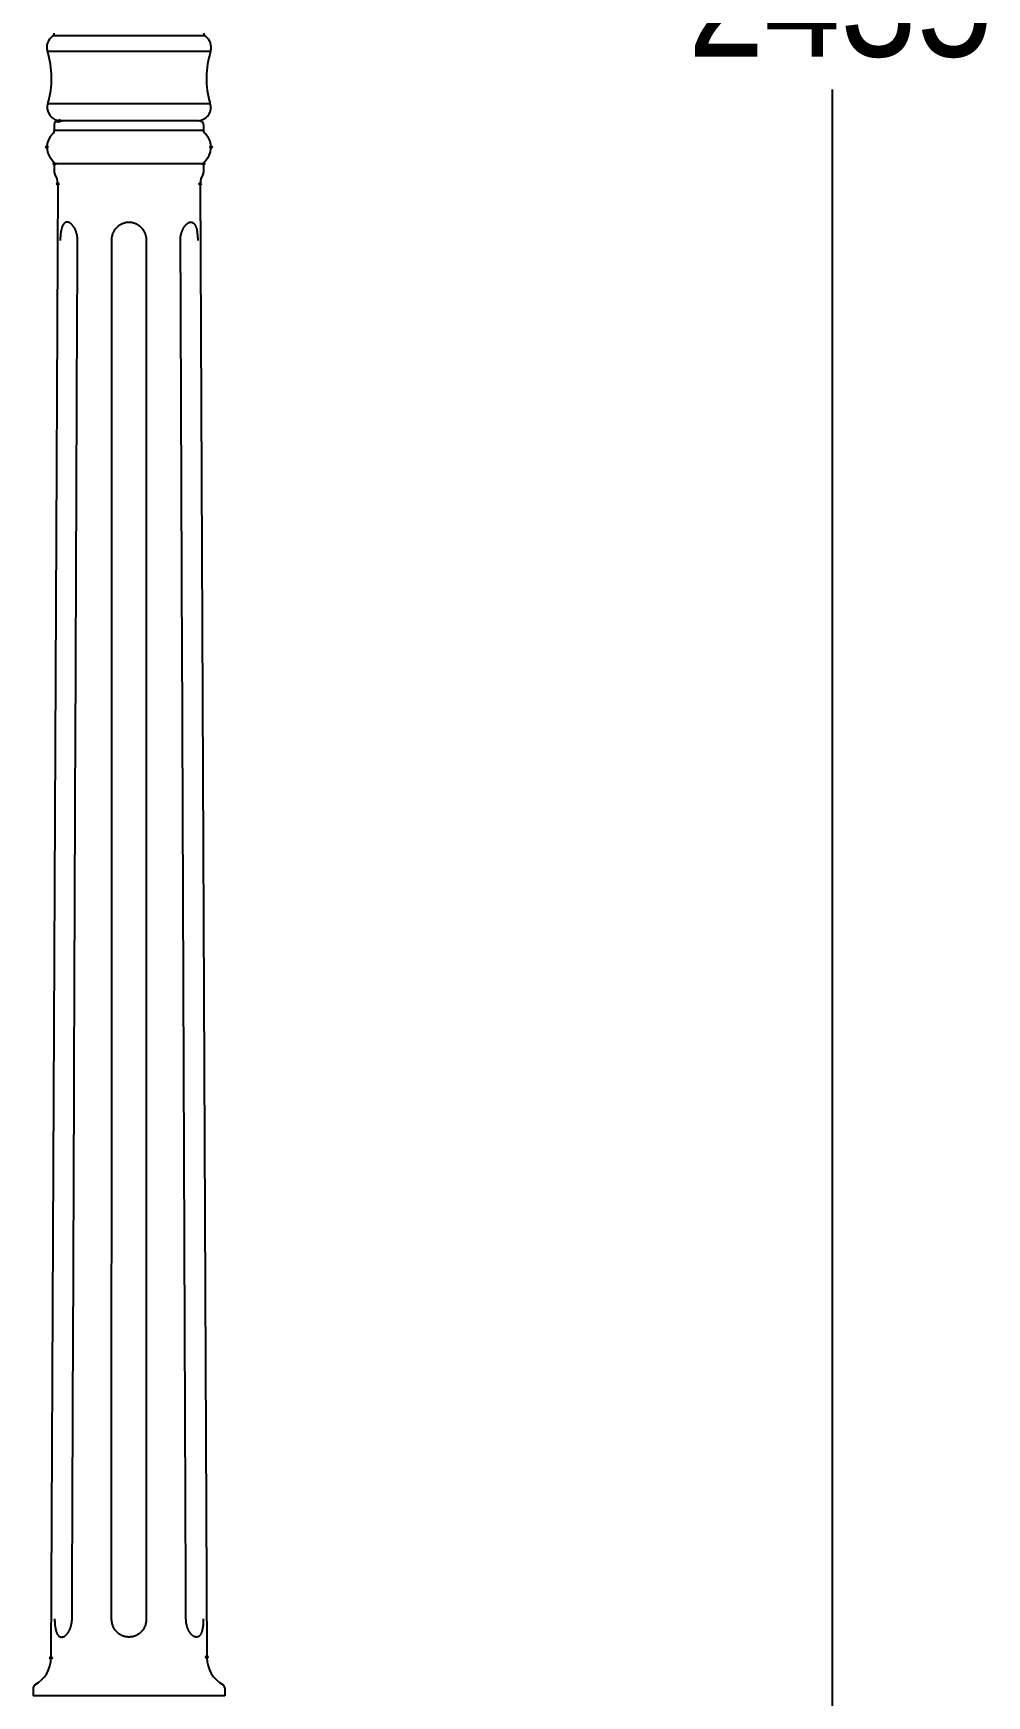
# Model space of a CAD drawing. Extents: x 0 to 73, y 2 to 362.
# Drawn here: x 12.5 to 73.3, y 97.9 to 203.8 of the extents above; entities that cross this region are included whole.
import ezdxf

# ---------------------------------------------------------------- set-up
doc = ezdxf.new("R2010")
doc.units = 0
doc.layers.add('LIVELLO_1', color=160, linetype='Continuous')
doc.styles.add('STD', font='txt')

# ---------------------------------------------------------------- blocks, each defined once
blk = doc.blocks.new('AI9-BLK1')
at = {"layer": 'LIVELLO_1', "color": 7}
for p, q in [((-12.97, 21.5), (-22.67, 21.5)), ((-23.02, 20.52), (-12.62, 20.52)), ((26.98, 18.09), (26.97, -161.3)), ((-22.99, 17.2), (-12.65, 17.2)), ((-22.36, 16.07), (-22.08, 16.1)), ((-13.4, 16.1), (-22.24, 16.1)), ((-13.56, 16.1), (-22.08, 16.1)), ((-13.28, 16.07), (-13.56, 16.1)), ((-22.58, 15.86), (-22.58, 15.47)), ((-13.07, 15.47), (-22.58, 15.47)), ((-13.07, 15.86), (-13.07, 15.47)), ((-22.58, 13.36), (-22.58, 12.81)), ((-13.07, 13.36), (-22.58, 13.36)), ((-13.07, 13.36), (-13.07, 12.81)), ((-22.36, 12.08), (-22.79, -81.79)), ((-13.28, 12.08), (-12.86, -81.79)), ((-23.92, -83.7), (-23.92, -84.21)), ((-11.72, -84.21), (-23.92, -84.21)), ((-11.72, -83.7), (-11.72, -84.21))]:
    blk.add_line(p, q, dxfattribs=at)
for centre, radius in [((-22.36, 16.07), 0.0647), ((-23.05, 14.41), 0.066), ((-22.36, 12.08), 0.0647)]:
    blk.add_circle(centre, radius, dxfattribs=at)
for centre, major_axis, ratio in [((-22.24, 16.1), (0.066, 0), 0.94814), ((-12.59, 14.41), (0.0655, 0), 0.982175), ((-22.57, 13.36), (-0.0017, -0.0677), 0.974239), ((-13.07, 13.36), (0.0014, -0.0677), 0.979441), ((-13.28, 12.08), (0.0651, 0), 0.986861), ((-22.79, -81.79), (0.066, 0), 0.971279), ((-12.86, -81.74), (-0.0013, -0.0692), 0.933917)]:
    blk.add_ellipse(centre, major_axis=major_axis, ratio=ratio, dxfattribs=at)
for points in [[(-22.67, 21.5), (-22.99, 21.28), (-23.14, 20.88), (-23.02, 20.52)], [(-22.67, 21.5), (-22.61, 21.53), (-22.58, 21.6), (-22.58, 21.67)], [(-13.07, 21.67), (-13.07, 21.6), (-13.03, 21.53), (-12.97, 21.5)], [(-12.62, 20.52), (-12.51, 20.88), (-12.65, 21.28), (-12.97, 21.5)], [(-22.99, 17.2), (-22.66, 18.28), (-22.67, 19.44), (-23.02, 20.52)], [(-12.62, 20.52), (-12.97, 19.44), (-12.98, 18.28), (-12.65, 17.2)], [(-22.36, 16.07), (-22.48, 16.07), (-22.58, 15.98), (-22.58, 15.86)], [(-13.07, 15.86), (-13.07, 15.98), (-13.16, 16.07), (-13.28, 16.07)], [(-22.65, 15.3), (-22.6, 15.35), (-22.58, 15.41), (-22.58, 15.47)], [(-13.07, 15.47), (-13.07, 15.41), (-13.04, 15.35), (-13, 15.3)], [(-22.58, 13.36), (-22.58, 13.42), (-22.6, 13.47), (-22.65, 13.51)], [(-22.58, 12.81), (-22.58, 12.77), (-22.56, 12.73), (-22.54, 12.7)], [(-13.1, 12.7), (-13.08, 12.73), (-13.07, 12.77), (-13.07, 12.81)], [(-13, 13.51), (-13.04, 13.47), (-13.07, 13.42), (-13.07, 13.36)], [(-22.36, 12.08), (-22.36, 12.3), (-22.42, 12.51), (-22.54, 12.7)], [(-13.1, 12.7), (-13.22, 12.51), (-13.28, 12.3), (-13.28, 12.08)], [(-23.81, -83.52), (-23.18, -83.17), (-22.79, -82.51), (-22.79, -81.79)], [(-12.86, -81.79), (-12.85, -82.51), (-12.46, -83.17), (-11.83, -83.52)], [(-23.81, -83.52), (-23.88, -83.56), (-23.92, -83.63), (-23.92, -83.7)], [(-11.72, -83.7), (-11.72, -83.63), (-11.76, -83.56), (-11.83, -83.52)]]:
    blk.add_open_spline(points, degree=3, dxfattribs=at)
for points, knots in [([(-22.99, 17.2), (-23.14, 16.75), (-22.88, 16.27), (-22.43, 16.14), (-22.37, 16.12), (-22.31, 16.1), (-22.24, 16.1)], [0, 0, 0, 0, 1, 1, 1, 2, 2, 2, 2]), ([(-13.4, 16.1), (-12.93, 16.13), (-12.58, 16.54), (-12.61, 17.01), (-12.61, 17.07), (-12.63, 17.14), (-12.65, 17.2)], [0, 0, 0, 0, 1, 1, 1, 2, 2, 2, 2]), ([(-22.65, 15.3), (-23.14, 14.87), (-23.19, 14.11), (-22.74, 13.62), (-22.71, 13.58), (-22.68, 13.55), (-22.65, 13.51)], [0, 0, 0, 0, 1, 1, 1, 2, 2, 2, 2]), ([(-13, 13.51), (-12.5, 13.96), (-12.46, 14.71), (-12.9, 15.21), (-12.93, 15.24), (-12.96, 15.27), (-13, 15.3)], [0, 0, 0, 0, 1, 1, 1, 2, 2, 2, 2]), ([(-21.1, 8.48), (-21.1, 8.53), (-21.1, 8.57), (-21.1, 8.61), (-21.11, 8.65), (-21.11, 8.69), (-21.12, 8.73), (-21.12, 8.76), (-21.13, 8.79), (-21.13, 8.82), (-21.14, 8.85), (-21.14, 8.88), (-21.15, 8.91), (-21.16, 8.92), (-21.16, 8.95), (-21.17, 8.97), (-21.17, 8.98), (-21.18, 9), (-21.19, 9.02), (-21.19, 9.05), (-21.2, 9.06), (-21.21, 9.08), (-21.22, 9.1), (-21.23, 9.12), (-21.23, 9.15), (-21.24, 9.16), (-21.25, 9.18), (-21.26, 9.2), (-21.27, 9.22), (-21.28, 9.24), (-21.29, 9.26), (-21.3, 9.27), (-21.3, 9.29), (-21.32, 9.3), (-21.33, 9.32), (-21.34, 9.34), (-21.35, 9.35), (-21.36, 9.36), (-21.37, 9.38), (-21.38, 9.39), (-21.39, 9.41), (-21.4, 9.42), (-21.41, 9.43), (-21.42, 9.44), (-21.43, 9.46), (-21.44, 9.47), (-21.45, 9.48), (-21.46, 9.49), (-21.47, 9.5), (-21.48, 9.51), (-21.49, 9.52), (-21.5, 9.53), (-21.51, 9.54), (-21.52, 9.54), (-21.53, 9.55), (-21.54, 9.56), (-21.55, 9.57), (-21.56, 9.57), (-21.57, 9.58), (-21.58, 9.59), (-21.59, 9.59), (-21.6, 9.6), (-21.61, 9.6), (-21.62, 9.61), (-21.63, 9.61), (-21.64, 9.62), (-21.65, 9.62), (-21.66, 9.62), (-21.67, 9.63), (-21.68, 9.63), (-21.69, 9.64), (-21.7, 9.64), (-21.71, 9.64), (-21.72, 9.64), (-21.72, 9.64), (-21.73, 9.64), (-21.74, 9.64), (-21.75, 9.64), (-21.76, 9.64), (-21.76, 9.64), (-21.79, 9.64), (-21.79, 9.64), (-21.8, 9.64), (-21.81, 9.64), (-21.82, 9.64), (-21.83, 9.64), (-21.83, 9.64), (-21.84, 9.63), (-21.85, 9.63), (-21.86, 9.62), (-21.86, 9.62), (-21.87, 9.62), (-21.88, 9.61), (-21.89, 9.61), (-21.9, 9.6), (-21.91, 9.6), (-21.91, 9.59), (-21.92, 9.59), (-21.93, 9.58), (-21.94, 9.57), (-21.95, 9.57), (-21.95, 9.56), (-21.96, 9.55), (-21.97, 9.54), (-21.98, 9.54), (-21.98, 9.53), (-21.99, 9.52), (-21.99, 9.51), (-22, 9.5), (-22.01, 9.49), (-22.02, 9.48), (-22.02, 9.47), (-22.03, 9.46), (-22.04, 9.44), (-22.04, 9.43), (-22.05, 9.42), (-22.05, 9.41), (-22.06, 9.39), (-22.07, 9.37), (-22.07, 9.36), (-22.08, 9.35), (-22.09, 9.34), (-22.09, 9.32), (-22.1, 9.3), (-22.1, 9.29), (-22.11, 9.27), (-22.11, 9.26), (-22.12, 9.24), (-22.12, 9.22), (-22.13, 9.2), (-22.13, 9.18), (-22.13, 9.16), (-22.14, 9.15), (-22.14, 9.12), (-22.15, 9.1), (-22.15, 9.08), (-22.16, 9.06), (-22.16, 9.05), (-22.16, 9.02), (-22.17, 9), (-22.17, 8.98), (-22.17, 8.97), (-22.17, 8.95), (-22.18, 8.92), (-22.18, 8.91), (-22.18, 8.88), (-22.19, 8.85), (-22.19, 8.82), (-22.19, 8.79), (-22.19, 8.76), (-22.19, 8.73), (-22.2, 8.69), (-22.2, 8.65), (-22.2, 8.61), (-22.2, 8.57), (-22.2, 8.53), (-22.2, 8.48)], [0, 0, 0, 0, 1, 1, 1, 2, 2, 2, 3, 3, 3, 4, 4, 4, 5, 5, 5, 6, 6, 6, 7, 7, 7, 8, 8, 8, 9, 9, 9, 10, 10, 10, 11, 11, 11, 12, 12, 12, 13, 13, 13, 14, 14, 14, 15, 15, 15, 16, 16, 16, 17, 17, 17, 18, 18, 18, 19, 19, 19, 20, 20, 20, 21, 21, 21, 22, 22, 22, 23, 23, 23, 24, 24, 24, 25, 25, 25, 26, 26, 26, 27, 27, 27, 28, 28, 28, 29, 29, 29, 30, 30, 30, 31, 31, 31, 32, 32, 32, 33, 33, 33, 34, 34, 34, 35, 35, 35, 36, 36, 36, 37, 37, 37, 38, 38, 38, 39, 39, 39, 40, 40, 40, 41, 41, 41, 42, 42, 42, 43, 43, 43, 44, 44, 44, 45, 45, 45, 46, 46, 46, 47, 47, 47, 48, 48, 48, 49, 49, 49, 50, 50, 50, 51, 51, 51, 52, 52, 52, 52]), ([(-18.92, 8.48), (-18.92, 8.52), (-18.92, 8.56), (-18.92, 8.6), (-18.91, 8.64), (-18.91, 8.68), (-18.9, 8.71), (-18.89, 8.74), (-18.89, 8.77), (-18.88, 8.8), (-18.87, 8.82), (-18.87, 8.85), (-18.86, 8.88), (-18.85, 8.9), (-18.84, 8.92), (-18.84, 8.93), (-18.83, 8.95), (-18.82, 8.97), (-18.81, 8.99), (-18.8, 9.01), (-18.79, 9.03), (-18.79, 9.05), (-18.77, 9.06), (-18.76, 9.08), (-18.75, 9.1), (-18.74, 9.12), (-18.73, 9.14), (-18.72, 9.16), (-18.71, 9.18), (-18.69, 9.2), (-18.68, 9.21), (-18.67, 9.23), (-18.66, 9.24), (-18.64, 9.26), (-18.63, 9.28), (-18.61, 9.29), (-18.6, 9.31), (-18.59, 9.32), (-18.57, 9.34), (-18.56, 9.35), (-18.54, 9.36), (-18.53, 9.37), (-18.51, 9.39), (-18.49, 9.4), (-18.48, 9.41), (-18.46, 9.43), (-18.45, 9.44), (-18.43, 9.45), (-18.41, 9.46), (-18.4, 9.47), (-18.38, 9.48), (-18.37, 9.49), (-18.35, 9.5), (-18.34, 9.51), (-18.32, 9.52), (-18.3, 9.53), (-18.29, 9.54), (-18.27, 9.54), (-18.25, 9.55), (-18.24, 9.56), (-18.22, 9.56), (-18.21, 9.57), (-18.19, 9.58), (-18.18, 9.58), (-18.16, 9.59), (-18.14, 9.59), (-18.13, 9.6), (-18.11, 9.6), (-18.09, 9.61), (-18.07, 9.61), (-18.05, 9.62), (-18.02, 9.62), (-18, 9.63), (-17.97, 9.64), (-17.94, 9.64), (-17.92, 9.64), (-17.88, 9.64), (-17.85, 9.64), (-17.82, 9.64)], [0, 0, 0, 0, 1, 1, 1, 2, 2, 2, 3, 3, 3, 4, 4, 4, 5, 5, 5, 6, 6, 6, 7, 7, 7, 8, 8, 8, 9, 9, 9, 10, 10, 10, 11, 11, 11, 12, 12, 12, 13, 13, 13, 14, 14, 14, 15, 15, 15, 16, 16, 16, 17, 17, 17, 18, 18, 18, 19, 19, 19, 20, 20, 20, 21, 21, 21, 22, 22, 22, 23, 23, 23, 24, 24, 24, 25, 25, 25, 26, 26, 26, 26]), ([(-17.82, 9.64), (-17.79, 9.64), (-17.76, 9.64), (-17.73, 9.64), (-17.7, 9.64), (-17.67, 9.64), (-17.64, 9.63), (-17.62, 9.62), (-17.6, 9.62), (-17.58, 9.61), (-17.56, 9.61), (-17.53, 9.6), (-17.51, 9.6), (-17.5, 9.59), (-17.48, 9.59), (-17.47, 9.58), (-17.45, 9.58), (-17.44, 9.57), (-17.42, 9.56), (-17.4, 9.56), (-17.39, 9.55), (-17.37, 9.54), (-17.36, 9.54), (-17.34, 9.53), (-17.32, 9.52), (-17.31, 9.51), (-17.29, 9.5), (-17.28, 9.49), (-17.26, 9.48), (-17.24, 9.47), (-17.23, 9.46), (-17.21, 9.45), (-17.2, 9.44), (-17.18, 9.43), (-17.16, 9.42), (-17.15, 9.4), (-17.13, 9.39), (-17.12, 9.37), (-17.1, 9.36), (-17.09, 9.35), (-17.07, 9.34), (-17.06, 9.32), (-17.04, 9.31), (-17.03, 9.29), (-17.01, 9.28), (-17, 9.26), (-16.99, 9.24), (-16.97, 9.23), (-16.96, 9.21), (-16.95, 9.2), (-16.94, 9.18), (-16.93, 9.16), (-16.91, 9.14), (-16.9, 9.12), (-16.89, 9.1), (-16.88, 9.08), (-16.87, 9.06), (-16.86, 9.05), (-16.85, 9.03), (-16.84, 9.01), (-16.83, 8.99), (-16.82, 8.97), (-16.81, 8.95), (-16.81, 8.93), (-16.8, 8.92), (-16.79, 8.9), (-16.79, 8.88), (-16.78, 8.85), (-16.77, 8.82), (-16.76, 8.8), (-16.75, 8.77), (-16.75, 8.74), (-16.74, 8.71), (-16.73, 8.68), (-16.73, 8.64), (-16.73, 8.6), (-16.72, 8.56), (-16.72, 8.52), (-16.72, 8.48)], [0, 0, 0, 0, 1, 1, 1, 2, 2, 2, 3, 3, 3, 4, 4, 4, 5, 5, 5, 6, 6, 6, 7, 7, 7, 8, 8, 8, 9, 9, 9, 10, 10, 10, 11, 11, 11, 12, 12, 12, 13, 13, 13, 14, 14, 14, 15, 15, 15, 16, 16, 16, 17, 17, 17, 18, 18, 18, 19, 19, 19, 20, 20, 20, 21, 21, 21, 22, 22, 22, 23, 23, 23, 24, 24, 24, 25, 25, 25, 26, 26, 26, 26]), ([(-14.54, 8.48), (-14.54, 8.53), (-14.54, 8.57), (-14.54, 8.61), (-14.53, 8.65), (-14.53, 8.69), (-14.53, 8.73), (-14.52, 8.76), (-14.52, 8.79), (-14.51, 8.82), (-14.5, 8.85), (-14.5, 8.88), (-14.49, 8.91), (-14.49, 8.93), (-14.48, 8.95), (-14.47, 8.97), (-14.47, 8.99), (-14.46, 9.01), (-14.45, 9.02), (-14.45, 9.05), (-14.44, 9.06), (-14.43, 9.08), (-14.42, 9.1), (-14.42, 9.12), (-14.41, 9.15), (-14.4, 9.17), (-14.39, 9.18), (-14.38, 9.2), (-14.37, 9.22), (-14.36, 9.24), (-14.35, 9.26), (-14.34, 9.27), (-14.34, 9.29), (-14.33, 9.3), (-14.32, 9.32), (-14.31, 9.34), (-14.3, 9.35), (-14.29, 9.36), (-14.28, 9.38), (-14.27, 9.39), (-14.26, 9.41), (-14.24, 9.42), (-14.23, 9.43), (-14.22, 9.44), (-14.21, 9.46), (-14.2, 9.47), (-14.19, 9.48), (-14.18, 9.49), (-14.17, 9.5), (-14.16, 9.51), (-14.15, 9.52), (-14.14, 9.53), (-14.13, 9.54), (-14.12, 9.54), (-14.11, 9.55), (-14.1, 9.56), (-14.09, 9.57), (-14.08, 9.57), (-14.07, 9.58), (-14.06, 9.59), (-14.05, 9.59), (-14.04, 9.6), (-14.03, 9.6), (-14.02, 9.61), (-14.01, 9.61), (-14, 9.62), (-13.99, 9.62), (-13.98, 9.62), (-13.97, 9.63), (-13.97, 9.63), (-13.95, 9.64), (-13.95, 9.64), (-13.94, 9.64), (-13.93, 9.64), (-13.92, 9.64), (-13.91, 9.64), (-13.9, 9.64), (-13.89, 9.64), (-13.88, 9.64), (-13.88, 9.64), (-13.85, 9.64), (-13.85, 9.64), (-13.84, 9.64), (-13.84, 9.64), (-13.83, 9.64), (-13.82, 9.64), (-13.81, 9.64), (-13.8, 9.63), (-13.79, 9.63), (-13.78, 9.62), (-13.78, 9.62), (-13.77, 9.62), (-13.76, 9.61), (-13.75, 9.61), (-13.75, 9.6), (-13.74, 9.6), (-13.73, 9.59), (-13.72, 9.59), (-13.71, 9.58), (-13.7, 9.57), (-13.7, 9.57), (-13.69, 9.56), (-13.68, 9.55), (-13.68, 9.54), (-13.67, 9.54), (-13.66, 9.53), (-13.65, 9.52), (-13.65, 9.51), (-13.64, 9.5), (-13.63, 9.49), (-13.63, 9.48), (-13.62, 9.47), (-13.61, 9.46), (-13.61, 9.44), (-13.6, 9.43), (-13.6, 9.42), (-13.59, 9.41), (-13.58, 9.39), (-13.57, 9.37), (-13.57, 9.36), (-13.56, 9.35), (-13.56, 9.34), (-13.55, 9.32), (-13.55, 9.3), (-13.54, 9.29), (-13.54, 9.27), (-13.53, 9.26), (-13.53, 9.24), (-13.52, 9.22), (-13.52, 9.2), (-13.51, 9.18), (-13.51, 9.16), (-13.5, 9.14), (-13.5, 9.12), (-13.49, 9.1), (-13.49, 9.08), (-13.49, 9.06), (-13.49, 9.05), (-13.48, 9.02), (-13.48, 9), (-13.47, 8.98), (-13.47, 8.97), (-13.47, 8.95), (-13.47, 8.92), (-13.47, 8.9), (-13.46, 8.88), (-13.46, 8.85), (-13.46, 8.82), (-13.45, 8.79), (-13.45, 8.76), (-13.45, 8.73), (-13.45, 8.69), (-13.45, 8.65), (-13.44, 8.61), (-13.44, 8.57), (-13.44, 8.53), (-13.44, 8.48)], [0, 0, 0, 0, 1, 1, 1, 2, 2, 2, 3, 3, 3, 4, 4, 4, 5, 5, 5, 6, 6, 6, 7, 7, 7, 8, 8, 8, 9, 9, 9, 10, 10, 10, 11, 11, 11, 12, 12, 12, 13, 13, 13, 14, 14, 14, 15, 15, 15, 16, 16, 16, 17, 17, 17, 18, 18, 18, 19, 19, 19, 20, 20, 20, 21, 21, 21, 22, 22, 22, 23, 23, 23, 24, 24, 24, 25, 25, 25, 26, 26, 26, 27, 27, 27, 28, 28, 28, 29, 29, 29, 30, 30, 30, 31, 31, 31, 32, 32, 32, 33, 33, 33, 34, 34, 34, 35, 35, 35, 36, 36, 36, 37, 37, 37, 38, 38, 38, 39, 39, 39, 40, 40, 40, 41, 41, 41, 42, 42, 42, 43, 43, 43, 44, 44, 44, 45, 45, 45, 46, 46, 46, 47, 47, 47, 48, 48, 48, 49, 49, 49, 50, 50, 50, 51, 51, 51, 52, 52, 52, 52]), ([(-21.45, -79.32), (-21.39, -64.69), (-21.33, -50.05), (-21.28, -35.42), (-21.22, -20.78), (-21.16, -6.15), (-21.1, 8.48)], [0, 0, 0, 0, 1, 1, 1, 2, 2, 2, 2]), ([(-18.93, -79.32), (-18.93, -64.69), (-18.92, -50.05), (-18.92, -35.42), (-18.92, -20.78), (-18.92, -6.15), (-18.92, 8.48)], [0, 0, 0, 0, 1, 1, 1, 2, 2, 2, 2]), ([(-16.72, 8.48), (-16.72, 8.48), (-16.72, -35.42), (-16.72, -35.42), (-16.72, -50.05), (-16.72, -64.69), (-16.72, -79.32)], [0, 0, 0, 0, 1, 1, 1, 2, 2, 2, 2]), ([(-14.19, -79.32), (-14.25, -64.69), (-14.31, -50.05), (-14.36, -35.42), (-14.42, -20.78), (-14.48, -6.15), (-14.54, 8.48)], [0, 0, 0, 0, 1, 1, 1, 2, 2, 2, 2]), ([(-22.56, -79.32), (-22.56, -79.32), (-22.56, -79.45), (-22.56, -79.45), (-22.56, -79.49), (-22.55, -79.53), (-22.55, -79.57), (-22.55, -79.6), (-22.55, -79.63), (-22.54, -79.66), (-22.54, -79.69), (-22.54, -79.72), (-22.54, -79.75), (-22.53, -79.76), (-22.53, -79.79), (-22.53, -79.8), (-22.52, -79.83), (-22.52, -79.84), (-22.52, -79.87), (-22.51, -79.88), (-22.51, -79.9), (-22.51, -79.93), (-22.5, -79.95), (-22.5, -79.97), (-22.5, -79.98), (-22.49, -80), (-22.49, -80.02), (-22.48, -80.04), (-22.48, -80.06), (-22.48, -80.07), (-22.47, -80.09), (-22.46, -80.11), (-22.46, -80.12), (-22.45, -80.14), (-22.45, -80.16), (-22.44, -80.17), (-22.44, -80.19), (-22.43, -80.2), (-22.42, -80.21), (-22.42, -80.23), (-22.41, -80.24), (-22.41, -80.25), (-22.4, -80.27), (-22.39, -80.28), (-22.39, -80.29), (-22.38, -80.3), (-22.38, -80.31), (-22.37, -80.32), (-22.36, -80.33), (-22.35, -80.34), (-22.35, -80.35), (-22.34, -80.36), (-22.33, -80.37), (-22.32, -80.38), (-22.32, -80.39), (-22.31, -80.39), (-22.3, -80.4), (-22.29, -80.41), (-22.29, -80.42), (-22.28, -80.42), (-22.27, -80.43), (-22.26, -80.43), (-22.25, -80.44), (-22.24, -80.44), (-22.24, -80.45), (-22.23, -80.46), (-22.22, -80.46), (-22.21, -80.46), (-22.2, -80.47), (-22.2, -80.47), (-22.19, -80.47), (-22.18, -80.47), (-22.17, -80.47), (-22.16, -80.47), (-22.15, -80.48), (-22.14, -80.48), (-22.13, -80.48), (-22.12, -80.48), (-22.12, -80.48), (-22.11, -80.48), (-22.1, -80.48), (-22.09, -80.48), (-22.08, -80.48), (-22.07, -80.47), (-22.06, -80.47), (-22.05, -80.47), (-22.04, -80.47), (-22.03, -80.47), (-22.02, -80.47), (-22.01, -80.46), (-22, -80.46), (-21.99, -80.46), (-21.98, -80.45), (-21.97, -80.44), (-21.96, -80.44), (-21.95, -80.43), (-21.94, -80.43), (-21.93, -80.42), (-21.92, -80.42), (-21.91, -80.41), (-21.9, -80.4), (-21.89, -80.39), (-21.88, -80.39), (-21.87, -80.38), (-21.86, -80.37), (-21.85, -80.36), (-21.84, -80.35), (-21.83, -80.34), (-21.82, -80.33), (-21.81, -80.32), (-21.8, -80.31), (-21.79, -80.3), (-21.78, -80.29), (-21.77, -80.28), (-21.76, -80.26), (-21.75, -80.25), (-21.74, -80.24), (-21.73, -80.23), (-21.72, -80.21), (-21.71, -80.2), (-21.7, -80.18), (-21.69, -80.17), (-21.68, -80.16), (-21.67, -80.14), (-21.66, -80.12), (-21.65, -80.11), (-21.64, -80.09), (-21.63, -80.07), (-21.62, -80.06), (-21.61, -80.04), (-21.6, -80.02), (-21.59, -80), (-21.59, -79.98), (-21.58, -79.97), (-21.57, -79.95), (-21.56, -79.93), (-21.55, -79.9), (-21.55, -79.88), (-21.54, -79.87), (-21.53, -79.84), (-21.53, -79.83), (-21.52, -79.8), (-21.52, -79.79), (-21.51, -79.76), (-21.51, -79.75), (-21.5, -79.72), (-21.49, -79.69), (-21.49, -79.66), (-21.48, -79.63), (-21.47, -79.6), (-21.47, -79.57), (-21.46, -79.53), (-21.46, -79.49), (-21.46, -79.45), (-21.45, -79.41), (-21.45, -79.37), (-21.45, -79.32)], [0, 0, 0, 0, 1, 1, 1, 2, 2, 2, 3, 3, 3, 4, 4, 4, 5, 5, 5, 6, 6, 6, 7, 7, 7, 8, 8, 8, 9, 9, 9, 10, 10, 10, 11, 11, 11, 12, 12, 12, 13, 13, 13, 14, 14, 14, 15, 15, 15, 16, 16, 16, 17, 17, 17, 18, 18, 18, 19, 19, 19, 20, 20, 20, 21, 21, 21, 22, 22, 22, 23, 23, 23, 24, 24, 24, 25, 25, 25, 26, 26, 26, 27, 27, 27, 28, 28, 28, 29, 29, 29, 30, 30, 30, 31, 31, 31, 32, 32, 32, 33, 33, 33, 34, 34, 34, 35, 35, 35, 36, 36, 36, 37, 37, 37, 38, 38, 38, 39, 39, 39, 40, 40, 40, 41, 41, 41, 42, 42, 42, 43, 43, 43, 44, 44, 44, 45, 45, 45, 46, 46, 46, 47, 47, 47, 48, 48, 48, 49, 49, 49, 50, 50, 50, 51, 51, 51, 52, 52, 52, 52]), ([(-17.82, -80.48), (-17.85, -80.48), (-17.88, -80.48), (-17.92, -80.47), (-17.95, -80.47), (-17.97, -80.47), (-18, -80.47), (-18.03, -80.46), (-18.05, -80.46), (-18.07, -80.45), (-18.09, -80.44), (-18.11, -80.44), (-18.13, -80.43), (-18.15, -80.43), (-18.17, -80.42), (-18.18, -80.42), (-18.19, -80.41), (-18.21, -80.41), (-18.23, -80.4), (-18.24, -80.39), (-18.26, -80.39), (-18.28, -80.38), (-18.29, -80.37), (-18.31, -80.36), (-18.33, -80.35), (-18.34, -80.34), (-18.36, -80.33), (-18.37, -80.33), (-18.39, -80.32), (-18.4, -80.31), (-18.42, -80.3), (-18.43, -80.28), (-18.45, -80.27), (-18.47, -80.26), (-18.48, -80.25), (-18.5, -80.24), (-18.51, -80.23), (-18.53, -80.21), (-18.54, -80.2), (-18.56, -80.19), (-18.57, -80.17), (-18.59, -80.16), (-18.6, -80.14), (-18.62, -80.13), (-18.63, -80.12), (-18.64, -80.1), (-18.66, -80.08), (-18.67, -80.07), (-18.68, -80.05), (-18.7, -80.03), (-18.71, -80.02), (-18.72, -80), (-18.73, -79.98), (-18.75, -79.96), (-18.76, -79.95), (-18.76, -79.93), (-18.78, -79.9), (-18.79, -79.88), (-18.8, -79.87), (-18.81, -79.85), (-18.82, -79.83), (-18.82, -79.81), (-18.83, -79.79), (-18.84, -79.77), (-18.85, -79.75), (-18.85, -79.74), (-18.86, -79.72), (-18.87, -79.69), (-18.88, -79.66), (-18.89, -79.63), (-18.89, -79.61), (-18.9, -79.58), (-18.9, -79.55), (-18.91, -79.52), (-18.92, -79.48), (-18.92, -79.44), (-18.92, -79.4), (-18.93, -79.36), (-18.93, -79.32)], [0, 0, 0, 0, 1, 1, 1, 2, 2, 2, 3, 3, 3, 4, 4, 4, 5, 5, 5, 6, 6, 6, 7, 7, 7, 8, 8, 8, 9, 9, 9, 10, 10, 10, 11, 11, 11, 12, 12, 12, 13, 13, 13, 14, 14, 14, 15, 15, 15, 16, 16, 16, 17, 17, 17, 18, 18, 18, 19, 19, 19, 20, 20, 20, 21, 21, 21, 22, 22, 22, 23, 23, 23, 24, 24, 24, 25, 25, 25, 26, 26, 26, 26]), ([(-16.72, -79.32), (-16.72, -79.36), (-16.72, -79.4), (-16.72, -79.44), (-16.73, -79.48), (-16.73, -79.52), (-16.74, -79.55), (-16.74, -79.58), (-16.75, -79.61), (-16.76, -79.64), (-16.76, -79.66), (-16.77, -79.69), (-16.78, -79.72), (-16.79, -79.74), (-16.8, -79.75), (-16.8, -79.77), (-16.81, -79.8), (-16.82, -79.81), (-16.83, -79.83), (-16.84, -79.85), (-16.85, -79.87), (-16.86, -79.89), (-16.87, -79.91), (-16.88, -79.93), (-16.89, -79.95), (-16.9, -79.96), (-16.91, -79.98), (-16.92, -80), (-16.94, -80.02), (-16.95, -80.03), (-16.96, -80.05), (-16.97, -80.07), (-16.99, -80.09), (-17, -80.1), (-17.01, -80.12), (-17.03, -80.13), (-17.04, -80.15), (-17.06, -80.16), (-17.07, -80.17), (-17.09, -80.19), (-17.1, -80.2), (-17.12, -80.21), (-17.13, -80.23), (-17.15, -80.24), (-17.16, -80.25), (-17.18, -80.26), (-17.19, -80.27), (-17.21, -80.28), (-17.22, -80.3), (-17.24, -80.31), (-17.26, -80.32), (-17.27, -80.33), (-17.29, -80.33), (-17.3, -80.34), (-17.32, -80.35), (-17.34, -80.36), (-17.35, -80.37), (-17.37, -80.38), (-17.38, -80.39), (-17.4, -80.39), (-17.41, -80.4), (-17.43, -80.41), (-17.45, -80.41), (-17.46, -80.42), (-17.48, -80.42), (-17.49, -80.43), (-17.51, -80.43), (-17.53, -80.44), (-17.55, -80.44), (-17.57, -80.45), (-17.6, -80.46), (-17.62, -80.46), (-17.64, -80.47), (-17.67, -80.47), (-17.7, -80.47), (-17.73, -80.47), (-17.76, -80.48), (-17.79, -80.48), (-17.82, -80.48)], [0, 0, 0, 0, 1, 1, 1, 2, 2, 2, 3, 3, 3, 4, 4, 4, 5, 5, 5, 6, 6, 6, 7, 7, 7, 8, 8, 8, 9, 9, 9, 10, 10, 10, 11, 11, 11, 12, 12, 12, 13, 13, 13, 14, 14, 14, 15, 15, 15, 16, 16, 16, 17, 17, 17, 18, 18, 18, 19, 19, 19, 20, 20, 20, 21, 21, 21, 22, 22, 22, 23, 23, 23, 24, 24, 24, 25, 25, 25, 26, 26, 26, 26]), ([(-13.09, -79.32), (-13.09, -79.32), (-13.09, -79.45), (-13.09, -79.45), (-13.09, -79.49), (-13.09, -79.53), (-13.09, -79.57), (-13.09, -79.6), (-13.1, -79.63), (-13.1, -79.66), (-13.1, -79.69), (-13.1, -79.72), (-13.11, -79.75), (-13.11, -79.76), (-13.11, -79.79), (-13.11, -79.8), (-13.12, -79.83), (-13.12, -79.84), (-13.12, -79.87), (-13.13, -79.88), (-13.13, -79.9), (-13.14, -79.92), (-13.14, -79.94), (-13.14, -79.96), (-13.15, -79.98), (-13.15, -80), (-13.16, -80.02), (-13.16, -80.04), (-13.16, -80.05), (-13.17, -80.07), (-13.17, -80.09), (-13.18, -80.11), (-13.18, -80.12), (-13.19, -80.14), (-13.2, -80.16), (-13.2, -80.17), (-13.21, -80.19), (-13.21, -80.2), (-13.22, -80.21), (-13.22, -80.23), (-13.23, -80.24), (-13.24, -80.25), (-13.24, -80.27), (-13.25, -80.28), (-13.26, -80.29), (-13.26, -80.3), (-13.27, -80.31), (-13.28, -80.32), (-13.28, -80.33), (-13.29, -80.34), (-13.3, -80.35), (-13.3, -80.36), (-13.31, -80.37), (-13.32, -80.38), (-13.32, -80.39), (-13.33, -80.39), (-13.34, -80.4), (-13.35, -80.41), (-13.36, -80.42), (-13.36, -80.42), (-13.37, -80.43), (-13.38, -80.43), (-13.39, -80.44), (-13.4, -80.44), (-13.4, -80.45), (-13.41, -80.46), (-13.42, -80.46), (-13.43, -80.46), (-13.44, -80.47), (-13.45, -80.47), (-13.45, -80.47), (-13.46, -80.47), (-13.47, -80.47), (-13.48, -80.47), (-13.49, -80.48), (-13.5, -80.48), (-13.51, -80.48), (-13.52, -80.48), (-13.53, -80.48), (-13.54, -80.48), (-13.55, -80.48), (-13.56, -80.48), (-13.56, -80.48), (-13.57, -80.47), (-13.58, -80.47), (-13.59, -80.47), (-13.6, -80.47), (-13.61, -80.47), (-13.62, -80.47), (-13.63, -80.46), (-13.64, -80.46), (-13.65, -80.46), (-13.66, -80.45), (-13.67, -80.44), (-13.68, -80.44), (-13.69, -80.43), (-13.7, -80.43), (-13.71, -80.42), (-13.72, -80.42), (-13.73, -80.41), (-13.74, -80.4), (-13.75, -80.39), (-13.76, -80.39), (-13.77, -80.38), (-13.78, -80.37), (-13.79, -80.36), (-13.8, -80.35), (-13.81, -80.34), (-13.82, -80.33), (-13.83, -80.32), (-13.84, -80.31), (-13.85, -80.3), (-13.86, -80.29), (-13.87, -80.28), (-13.88, -80.27), (-13.89, -80.25), (-13.91, -80.24), (-13.91, -80.23), (-13.93, -80.21), (-13.93, -80.2), (-13.94, -80.19), (-13.95, -80.17), (-13.96, -80.16), (-13.97, -80.14), (-13.98, -80.12), (-13.99, -80.11), (-14, -80.09), (-14.01, -80.07), (-14.02, -80.06), (-14.03, -80.04), (-14.04, -80.02), (-14.05, -80), (-14.05, -79.98), (-14.06, -79.97), (-14.07, -79.95), (-14.08, -79.93), (-14.09, -79.9), (-14.09, -79.88), (-14.1, -79.87), (-14.11, -79.84), (-14.11, -79.83), (-14.12, -79.8), (-14.12, -79.79), (-14.13, -79.76), (-14.13, -79.75), (-14.14, -79.72), (-14.15, -79.69), (-14.15, -79.66), (-14.16, -79.63), (-14.17, -79.6), (-14.17, -79.57), (-14.18, -79.53), (-14.18, -79.49), (-14.18, -79.45), (-14.19, -79.41), (-14.19, -79.37), (-14.19, -79.32)], [0, 0, 0, 0, 1, 1, 1, 2, 2, 2, 3, 3, 3, 4, 4, 4, 5, 5, 5, 6, 6, 6, 7, 7, 7, 8, 8, 8, 9, 9, 9, 10, 10, 10, 11, 11, 11, 12, 12, 12, 13, 13, 13, 14, 14, 14, 15, 15, 15, 16, 16, 16, 17, 17, 17, 18, 18, 18, 19, 19, 19, 20, 20, 20, 21, 21, 21, 22, 22, 22, 23, 23, 23, 24, 24, 24, 25, 25, 25, 26, 26, 26, 27, 27, 27, 28, 28, 28, 29, 29, 29, 30, 30, 30, 31, 31, 31, 32, 32, 32, 33, 33, 33, 34, 34, 34, 35, 35, 35, 36, 36, 36, 37, 37, 37, 38, 38, 38, 39, 39, 39, 40, 40, 40, 41, 41, 41, 42, 42, 42, 43, 43, 43, 44, 44, 44, 45, 45, 45, 46, 46, 46, 47, 47, 47, 48, 48, 48, 49, 49, 49, 50, 50, 50, 51, 51, 51, 52, 52, 52, 52])]:
    blk.add_open_spline(points, degree=3, knots=knots, dxfattribs=at)
at = {"layer": 'LIVELLO_1', "color": 7, "insert": (17.8, 27.8), "char_height": 7.611, "attachment_point": 1, "style": 'STD'}
blk.add_mtext('\\fArial Narrow|b0|i0;\\H7.6110;\\C7;2435', dxfattribs=at)

msp = doc.modelspace()

# ---------------------------------------------------------------- block references
at = {"layer": 'LIVELLO_1', "color": 7}
msp.add_blockref('AI9-BLK1', (36.457551, 182.118427), dxfattribs=at)

doc.saveas('drawing.dxf')
